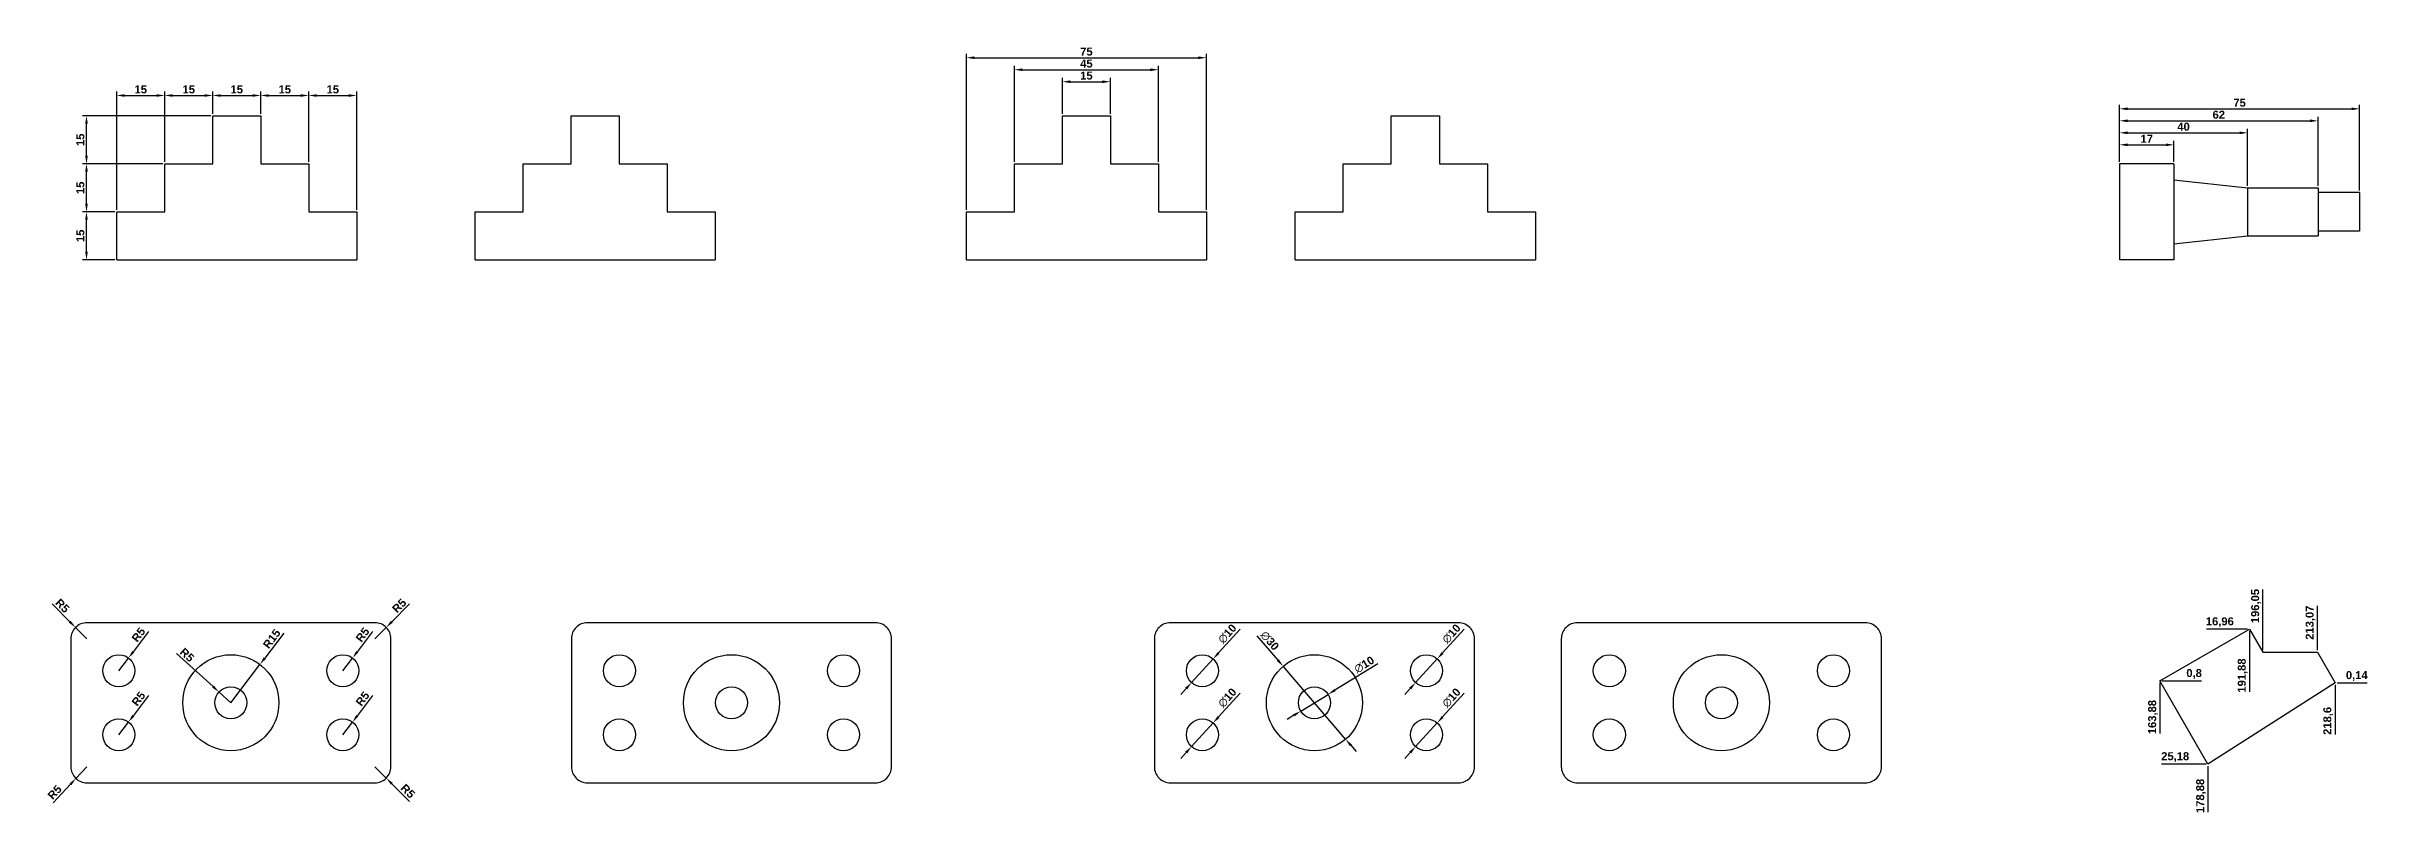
# Model space of a CAD drawing. Header units: millimetres. Extents: x 223 to 1456, y 782 to 1022.
# Drawn here: x 223 to 948, y 782 to 1022 of the extents above; entities that cross this region are included whole.
import ezdxf

# ---------------------------------------------------------------- set-up
doc = ezdxf.new("R2010")
doc.units = ezdxf.units.MM
doc.header["$LTSCALE"] = 0.3
doc.header["$PDMODE"] = 34
doc.layers.add('Cotas', color=255, linetype='Continuous')
doc.layers.add('Peça', color=7, linetype='Continuous', lineweight=30)
doc.styles.get("Standard").update_dxf_attribs({"font": ''})
doc.styles.get('Standard').set_extended_font_data('Arial', bold=True)
doc.dimstyles.new('Cotas', dxfattribs={"dimtxt": 2.5, "dimasz": 2.5, "dimexe": 1.25, "dimexo": 0.625, "dimtad": 1, "dimtxsty": 'Standard', "dimcen": 2.5, "dimclrt": 7, "dimadec": 0, "dimazin": 0, "dimtfac": 1, "dimtmove": 0, "dimatfit": 3, "dimfxl": 1, "dimarcsym": 0})

# ---------------------------------------------------------------- blocks, each defined once
blk = doc.blocks.new('*D1')
at = {"layer": 'Cotas', "color": 0, "lineweight": -2, "transparency": 16777216}
for p, q in [((244.59, 970.5), (244.59, 1007.47)), ((247.09, 1006.22), (257.09, 1006.22)), ((259.59, 985.5), (259.59, 1007.47))]:
    blk.add_line(p, q, dxfattribs=at)
at = {"layer": 'Cotas', "color": 0, "transparency": 16777216}
for points in [[(247.09, 1006.63), (247.09, 1005.8), (244.59, 1006.22)], [(257.09, 1006.63), (257.09, 1005.8), (259.59, 1006.22)]]:
    blk.add_solid(points, dxfattribs=at)
at = {"layer": 'Defpoints', "color": 0, "transparency": 16777216}
for p in [(259.59, 1006.22), (259.59, 984.88), (244.59, 969.88)]:
    blk.add_point(p, dxfattribs=at)
at = {"layer": 'Cotas', "color": 7, "transparency": 16777216, "insert": (252.09, 1008.12), "char_height": 2.5, "attachment_point": 5}
blk.add_mtext('15', dxfattribs=at)
blk = doc.blocks.new('*D2')
at = {"layer": 'Cotas', "color": 0, "lineweight": -2, "transparency": 16777216}
for p, q in [((259.59, 985.5), (259.59, 1007.47)), ((262.09, 1006.22), (272.09, 1006.22)), ((274.59, 1000.5), (274.59, 1007.47))]:
    blk.add_line(p, q, dxfattribs=at)
at = {"layer": 'Cotas', "color": 0, "transparency": 16777216}
for points in [[(262.09, 1006.63), (262.09, 1005.8), (259.59, 1006.22)], [(272.09, 1006.63), (272.09, 1005.8), (274.59, 1006.22)]]:
    blk.add_solid(points, dxfattribs=at)
at = {"layer": 'Defpoints', "color": 0, "transparency": 16777216}
for p in [(274.59, 1006.22), (274.59, 999.88), (259.59, 984.88)]:
    blk.add_point(p, dxfattribs=at)
at = {"layer": 'Cotas', "color": 7, "transparency": 16777216, "insert": (267.09, 1008.12), "char_height": 2.5, "attachment_point": 5}
blk.add_mtext('15', dxfattribs=at)
blk = doc.blocks.new('*D3')
at = {"layer": 'Cotas', "color": 0, "lineweight": -2, "transparency": 16777216}
for p, q in [((274.59, 1000.5), (274.59, 1007.47)), ((277.09, 1006.22), (287.09, 1006.22)), ((289.59, 1000.5), (289.59, 1007.47))]:
    blk.add_line(p, q, dxfattribs=at)
at = {"layer": 'Cotas', "color": 0, "transparency": 16777216}
for points in [[(277.09, 1006.63), (277.09, 1005.8), (274.59, 1006.22)], [(287.09, 1006.63), (287.09, 1005.8), (289.59, 1006.22)]]:
    blk.add_solid(points, dxfattribs=at)
at = {"layer": 'Defpoints', "color": 0, "transparency": 16777216}
for p in [(289.59, 1006.22), (274.59, 999.88), (289.59, 999.88)]:
    blk.add_point(p, dxfattribs=at)
at = {"layer": 'Cotas', "color": 7, "transparency": 16777216, "insert": (282.09, 1008.12), "char_height": 2.5, "attachment_point": 5}
blk.add_mtext('15', dxfattribs=at)
blk = doc.blocks.new('*D4')
at = {"layer": 'Cotas', "color": 0, "lineweight": -2, "transparency": 16777216}
for p, q in [((289.59, 1000.5), (289.59, 1007.47)), ((292.09, 1006.22), (302.09, 1006.22)), ((304.59, 985.5), (304.59, 1007.47))]:
    blk.add_line(p, q, dxfattribs=at)
at = {"layer": 'Cotas', "color": 0, "transparency": 16777216}
for points in [[(292.09, 1006.63), (292.09, 1005.8), (289.59, 1006.22)], [(302.09, 1006.63), (302.09, 1005.8), (304.59, 1006.22)]]:
    blk.add_solid(points, dxfattribs=at)
at = {"layer": 'Defpoints', "color": 0, "transparency": 16777216}
for p in [(304.59, 1006.22), (289.59, 999.88), (304.59, 984.88)]:
    blk.add_point(p, dxfattribs=at)
at = {"layer": 'Cotas', "color": 7, "transparency": 16777216, "insert": (297.09, 1008.12), "char_height": 2.5, "attachment_point": 5}
blk.add_mtext('15', dxfattribs=at)
blk = doc.blocks.new('*D5')
at = {"layer": 'Cotas', "color": 0, "lineweight": -2, "transparency": 16777216}
for p, q in [((304.59, 985.5), (304.59, 1007.47)), ((307.09, 1006.22), (317.09, 1006.22)), ((319.59, 970.5), (319.59, 1007.47))]:
    blk.add_line(p, q, dxfattribs=at)
at = {"layer": 'Cotas', "color": 0, "transparency": 16777216}
for points in [[(307.09, 1006.63), (307.09, 1005.8), (304.59, 1006.22)], [(317.09, 1006.63), (317.09, 1005.8), (319.59, 1006.22)]]:
    blk.add_solid(points, dxfattribs=at)
at = {"layer": 'Defpoints', "color": 0, "transparency": 16777216}
for p in [(319.59, 1006.22), (304.59, 984.88), (319.59, 969.88)]:
    blk.add_point(p, dxfattribs=at)
at = {"layer": 'Cotas', "color": 7, "transparency": 16777216, "insert": (312.09, 1008.12), "char_height": 2.5, "attachment_point": 5}
blk.add_mtext('15', dxfattribs=at)
blk = doc.blocks.new('*D6')
at = {"layer": 'Cotas', "color": 0, "lineweight": -2, "transparency": 16777216}
for p, q in [((243.97, 969.88), (233.89, 969.88)), ((235.14, 957.38), (235.14, 967.38)), ((243.97, 954.88), (233.89, 954.88))]:
    blk.add_line(p, q, dxfattribs=at)
at = {"layer": 'Cotas', "color": 0, "transparency": 16777216}
for points in [[(234.73, 967.38), (235.56, 967.38), (235.14, 969.88)], [(234.73, 957.38), (235.56, 957.38), (235.14, 954.88)]]:
    blk.add_solid(points, dxfattribs=at)
at = {"layer": 'Defpoints', "color": 0, "transparency": 16777216}
for p in [(235.14, 969.88), (244.59, 969.88), (244.59, 954.88)]:
    blk.add_point(p, dxfattribs=at)
at = {"layer": 'Cotas', "color": 7, "transparency": 16777216, "insert": (233.24, 962.38), "char_height": 2.5, "attachment_point": 5, "rotation": 90}
blk.add_mtext('15', dxfattribs=at)
blk = doc.blocks.new('*D7')
at = {"layer": 'Cotas', "color": 0, "lineweight": -2, "transparency": 16777216}
for p, q in [((258.97, 984.88), (233.89, 984.88)), ((235.14, 972.38), (235.14, 982.38)), ((243.97, 969.88), (233.89, 969.88))]:
    blk.add_line(p, q, dxfattribs=at)
at = {"layer": 'Cotas', "color": 0, "transparency": 16777216}
for points in [[(234.73, 982.38), (235.56, 982.38), (235.14, 984.88)], [(234.73, 972.38), (235.56, 972.38), (235.14, 969.88)]]:
    blk.add_solid(points, dxfattribs=at)
at = {"layer": 'Defpoints', "color": 0, "transparency": 16777216}
for p in [(235.14, 984.88), (259.59, 984.88), (244.59, 969.88)]:
    blk.add_point(p, dxfattribs=at)
at = {"layer": 'Cotas', "color": 7, "transparency": 16777216, "insert": (233.24, 977.38), "char_height": 2.5, "attachment_point": 5, "rotation": 90}
blk.add_mtext('15', dxfattribs=at)
blk = doc.blocks.new('*D8')
at = {"layer": 'Cotas', "color": 0, "lineweight": -2, "transparency": 16777216}
for p, q in [((273.97, 999.88), (233.89, 999.88)), ((235.14, 987.38), (235.14, 997.38)), ((258.97, 984.88), (233.89, 984.88))]:
    blk.add_line(p, q, dxfattribs=at)
at = {"layer": 'Cotas', "color": 0, "transparency": 16777216}
for points in [[(234.73, 997.38), (235.56, 997.38), (235.14, 999.88)], [(234.73, 987.38), (235.56, 987.38), (235.14, 984.88)]]:
    blk.add_solid(points, dxfattribs=at)
at = {"layer": 'Defpoints', "color": 0, "transparency": 16777216}
for p in [(235.14, 999.88), (274.59, 999.88), (259.59, 984.88)]:
    blk.add_point(p, dxfattribs=at)
at = {"layer": 'Cotas', "color": 7, "transparency": 16777216, "insert": (233.24, 992.38), "char_height": 2.5, "attachment_point": 5, "rotation": 90}
blk.add_mtext('15', dxfattribs=at)
blk = doc.blocks.new('*D9')
at = {"layer": 'Cotas', "color": 0, "lineweight": -2, "transparency": 16777216}
for p, q in [((540.02, 1000.5), (540.02, 1011.77)), ((542.52, 1010.52), (552.52, 1010.52)), ((555.02, 1000.5), (555.02, 1011.77))]:
    blk.add_line(p, q, dxfattribs=at)
at = {"layer": 'Cotas', "color": 0, "transparency": 16777216}
for points in [[(542.52, 1010.94), (542.52, 1010.1), (540.02, 1010.52)], [(552.52, 1010.94), (552.52, 1010.1), (555.02, 1010.52)]]:
    blk.add_solid(points, dxfattribs=at)
at = {"layer": 'Defpoints', "color": 0, "transparency": 16777216}
for p in [(555.02, 1010.52), (540.02, 999.88), (555.02, 999.88)]:
    blk.add_point(p, dxfattribs=at)
at = {"layer": 'Cotas', "color": 7, "transparency": 16777216, "insert": (547.52, 1012.42), "char_height": 2.5, "attachment_point": 5}
blk.add_mtext('15', dxfattribs=at)
blk = doc.blocks.new('*D10')
at = {"layer": 'Cotas', "color": 0, "lineweight": -2, "transparency": 16777216}
for p, q in [((525.02, 985.5), (525.02, 1015.52)), ((570.02, 985.5), (570.02, 1015.52)), ((527.52, 1014.27), (567.52, 1014.27))]:
    blk.add_line(p, q, dxfattribs=at)
at = {"layer": 'Cotas', "color": 0, "transparency": 16777216}
for points in [[(527.52, 1014.69), (527.52, 1013.85), (525.02, 1014.27)], [(567.52, 1014.69), (567.52, 1013.85), (570.02, 1014.27)]]:
    blk.add_solid(points, dxfattribs=at)
at = {"layer": 'Defpoints', "color": 0, "transparency": 16777216}
for p in [(570.02, 1014.27), (525.02, 984.88), (570.02, 984.88)]:
    blk.add_point(p, dxfattribs=at)
at = {"layer": 'Cotas', "color": 7, "transparency": 16777216, "insert": (547.52, 1016.17), "char_height": 2.5, "attachment_point": 5}
blk.add_mtext('45', dxfattribs=at)
blk = doc.blocks.new('*D11')
at = {"layer": 'Cotas', "color": 0, "lineweight": -2, "transparency": 16777216}
for p, q in [((510.02, 970.5), (510.02, 1019.27)), ((512.52, 1018.02), (582.52, 1018.02)), ((585.02, 970.5), (585.02, 1019.27))]:
    blk.add_line(p, q, dxfattribs=at)
at = {"layer": 'Cotas', "color": 0, "transparency": 16777216}
for points in [[(512.52, 1018.44), (512.52, 1017.6), (510.02, 1018.02)], [(582.52, 1018.44), (582.52, 1017.6), (585.02, 1018.02)]]:
    blk.add_solid(points, dxfattribs=at)
at = {"layer": 'Defpoints', "color": 0, "transparency": 16777216}
for p in [(585.02, 1018.02), (510.02, 969.88), (585.02, 969.88)]:
    blk.add_point(p, dxfattribs=at)
at = {"layer": 'Cotas', "color": 7, "transparency": 16777216, "insert": (547.52, 1019.91), "char_height": 2.5, "attachment_point": 5}
blk.add_mtext('75', dxfattribs=at)
blk = doc.blocks.new('*D12')
at = {"layer": 'Cotas', "color": 0, "lineweight": -2, "transparency": 16777216}
for p, q in [((870.29, 985.5), (870.29, 992.06)), ((872.79, 990.81), (884.79, 990.81)), ((887.29, 985.5), (887.29, 992.06))]:
    blk.add_line(p, q, dxfattribs=at)
at = {"layer": 'Cotas', "color": 0, "transparency": 16777216}
for points in [[(872.79, 991.23), (872.79, 990.39), (870.29, 990.81)], [(884.79, 991.23), (884.79, 990.39), (887.29, 990.81)]]:
    blk.add_solid(points, dxfattribs=at)
at = {"layer": 'Defpoints', "color": 0, "transparency": 16777216}
for p in [(887.29, 990.81), (870.29, 984.88), (887.29, 984.88)]:
    blk.add_point(p, dxfattribs=at)
at = {"layer": 'Cotas', "color": 7, "transparency": 16777216, "insert": (878.79, 992.69), "char_height": 2.5, "attachment_point": 5}
blk.add_mtext('17', dxfattribs=at)
blk = doc.blocks.new('*D13')
at = {"layer": 'Cotas', "color": 0, "lineweight": -2, "transparency": 16777216}
for p, q in [((870.29, 985.5), (870.29, 995.81)), ((872.79, 994.56), (907.79, 994.56)), ((910.29, 978), (910.29, 995.81))]:
    blk.add_line(p, q, dxfattribs=at)
at = {"layer": 'Cotas', "color": 0, "transparency": 16777216}
for points in [[(872.79, 994.98), (872.79, 994.14), (870.29, 994.56)], [(907.79, 994.98), (907.79, 994.14), (910.29, 994.56)]]:
    blk.add_solid(points, dxfattribs=at)
at = {"layer": 'Defpoints', "color": 0, "transparency": 16777216}
for p in [(910.29, 994.56), (870.29, 984.88), (910.29, 977.38)]:
    blk.add_point(p, dxfattribs=at)
at = {"layer": 'Cotas', "color": 7, "transparency": 16777216, "insert": (890.29, 996.46), "char_height": 2.5, "attachment_point": 5}
blk.add_mtext('40', dxfattribs=at)
blk = doc.blocks.new('*D14')
at = {"layer": 'Cotas', "color": 0, "lineweight": -2, "transparency": 16777216}
for p, q in [((870.29, 985.5), (870.29, 999.56)), ((872.79, 998.31), (929.79, 998.31)), ((932.29, 978), (932.29, 999.56))]:
    blk.add_line(p, q, dxfattribs=at)
at = {"layer": 'Cotas', "color": 0, "transparency": 16777216}
for points in [[(872.79, 998.73), (872.79, 997.89), (870.29, 998.31)], [(929.79, 998.73), (929.79, 997.89), (932.29, 998.31)]]:
    blk.add_solid(points, dxfattribs=at)
at = {"layer": 'Defpoints', "color": 0, "transparency": 16777216}
for p in [(932.29, 998.31), (870.29, 984.88), (932.29, 977.38)]:
    blk.add_point(p, dxfattribs=at)
at = {"layer": 'Cotas', "color": 7, "transparency": 16777216, "insert": (901.29, 1000.21), "char_height": 2.5, "attachment_point": 5}
blk.add_mtext('62', dxfattribs=at)
blk = doc.blocks.new('*D15')
at = {"layer": 'Cotas', "color": 0, "lineweight": -2, "transparency": 16777216}
for p, q in [((870.29, 985.5), (870.29, 1003.31)), ((872.79, 1002.06), (942.79, 1002.06)), ((945.29, 976.5), (945.29, 1003.31))]:
    blk.add_line(p, q, dxfattribs=at)
at = {"layer": 'Cotas', "color": 0, "transparency": 16777216}
for points in [[(872.79, 1002.48), (872.79, 1001.64), (870.29, 1002.06)], [(942.79, 1002.48), (942.79, 1001.64), (945.29, 1002.06)]]:
    blk.add_solid(points, dxfattribs=at)
at = {"layer": 'Defpoints', "color": 0, "transparency": 16777216}
for p in [(945.29, 1002.06), (870.29, 984.88), (945.29, 975.88)]:
    blk.add_point(p, dxfattribs=at)
at = {"layer": 'Cotas', "color": 7, "transparency": 16777216, "insert": (907.79, 1003.96), "char_height": 2.5, "attachment_point": 5}
blk.add_mtext('75', dxfattribs=at)
blk = doc.blocks.new('*D24')
at = {"layer": 'Cotas', "color": 0, "lineweight": -2, "transparency": 16777216}
for p, q in [((263.3, 831.82), (274.68, 821.52)), ((280.24, 816.48), (276.54, 819.84))]:
    blk.add_line(p, q, dxfattribs=at)
at = {"layer": 'Cotas', "color": 0, "transparency": 16777216}
blk.add_solid([(274.96, 821.82), (274.4, 821.21), (276.54, 819.84)], dxfattribs=at)
at = {"layer": 'Defpoints', "color": 0, "transparency": 16777216}
for p in [(276.54, 819.84), (280.24, 816.48)]:
    blk.add_point(p, dxfattribs=at)
at = {"layer": 'Cotas', "color": 7, "transparency": 16777216, "insert": (266.55, 831.43), "char_height": 2.5, "attachment_point": 5, "rotation": 317.85108}
blk.add_mtext('R5', dxfattribs=at)
blk = doc.blocks.new('*D25')
at = {"layer": 'Cotas', "color": 0, "lineweight": -2, "transparency": 16777216}
for p, q in [((296.75, 838.22), (290.83, 830.42)), ((280.24, 816.48), (289.32, 828.43))]:
    blk.add_line(p, q, dxfattribs=at)
at = {"layer": 'Cotas', "color": 0, "transparency": 16777216}
blk.add_solid([(290.5, 830.67), (291.16, 830.16), (289.32, 828.43)], dxfattribs=at)
at = {"layer": 'Defpoints', "color": 0, "transparency": 16777216}
for p in [(289.32, 828.43), (280.24, 816.48)]:
    blk.add_point(p, dxfattribs=at)
at = {"layer": 'Cotas', "color": 7, "transparency": 16777216, "insert": (293.03, 836.46), "char_height": 2.5, "attachment_point": 5, "rotation": 52.77499}
blk.add_mtext('R15', dxfattribs=at)
blk = doc.blocks.new('*D26')
at = {"layer": 'Cotas', "color": 0, "lineweight": -2, "transparency": 16777216}
for p, q in [((324.53, 838.71), (319.78, 832.45)), ((315.24, 826.48), (318.27, 830.46))]:
    blk.add_line(p, q, dxfattribs=at)
at = {"layer": 'Cotas', "color": 0, "transparency": 16777216}
blk.add_solid([(319.45, 832.71), (320.11, 832.2), (318.27, 830.46)], dxfattribs=at)
at = {"layer": 'Defpoints', "color": 0, "transparency": 16777216}
for p in [(318.27, 830.46), (315.24, 826.48)]:
    blk.add_point(p, dxfattribs=at)
at = {"layer": 'Cotas', "color": 7, "transparency": 16777216, "insert": (321.4, 837.72), "char_height": 2.5, "attachment_point": 5, "rotation": 52.77499}
blk.add_mtext('R5', dxfattribs=at)
blk = doc.blocks.new('*D27')
at = {"layer": 'Cotas', "color": 0, "lineweight": -2, "transparency": 16777216}
for p, q in [((324.53, 818.71), (319.78, 812.45)), ((315.24, 806.48), (318.27, 810.46))]:
    blk.add_line(p, q, dxfattribs=at)
at = {"layer": 'Cotas', "color": 0, "transparency": 16777216}
blk.add_solid([(319.45, 812.71), (320.11, 812.2), (318.27, 810.46)], dxfattribs=at)
at = {"layer": 'Defpoints', "color": 0, "transparency": 16777216}
for p in [(315.24, 806.48), (318.27, 810.46)]:
    blk.add_point(p, dxfattribs=at)
at = {"layer": 'Cotas', "color": 7, "transparency": 16777216, "insert": (321.4, 817.72), "char_height": 2.5, "attachment_point": 5, "rotation": 52.77499}
blk.add_mtext('R5', dxfattribs=at)
blk = doc.blocks.new('*D28')
at = {"layer": 'Cotas', "color": 0, "lineweight": -2, "transparency": 16777216}
for p, q in [((254.53, 838.71), (249.78, 832.45)), ((245.24, 826.48), (248.27, 830.46))]:
    blk.add_line(p, q, dxfattribs=at)
at = {"layer": 'Cotas', "color": 0, "transparency": 16777216}
blk.add_solid([(249.45, 832.71), (250.11, 832.2), (248.27, 830.46)], dxfattribs=at)
at = {"layer": 'Defpoints', "color": 0, "transparency": 16777216}
for p in [(248.27, 830.46), (245.24, 826.48)]:
    blk.add_point(p, dxfattribs=at)
at = {"layer": 'Cotas', "color": 7, "transparency": 16777216, "insert": (251.4, 837.72), "char_height": 2.5, "attachment_point": 5, "rotation": 52.77499}
blk.add_mtext('R5', dxfattribs=at)
blk = doc.blocks.new('*D29')
at = {"layer": 'Cotas', "color": 0, "lineweight": -2, "transparency": 16777216}
for p, q in [((254.53, 818.71), (249.78, 812.45)), ((245.24, 806.48), (248.27, 810.46))]:
    blk.add_line(p, q, dxfattribs=at)
at = {"layer": 'Cotas', "color": 0, "transparency": 16777216}
blk.add_solid([(249.45, 812.71), (250.11, 812.2), (248.27, 810.46)], dxfattribs=at)
at = {"layer": 'Defpoints', "color": 0, "transparency": 16777216}
for p in [(245.24, 806.48), (248.27, 810.46)]:
    blk.add_point(p, dxfattribs=at)
at = {"layer": 'Cotas', "color": 7, "transparency": 16777216, "insert": (251.4, 817.72), "char_height": 2.5, "attachment_point": 5, "rotation": 52.77499}
blk.add_mtext('R5', dxfattribs=at)
blk = doc.blocks.new('*D30')
at = {"layer": 'Cotas', "color": 0, "lineweight": -2, "transparency": 16777216}
for p, q in [((325.24, 796.48), (328.78, 792.95)), ((336.1, 785.63), (330.55, 791.18))]:
    blk.add_line(p, q, dxfattribs=at)
at = {"layer": 'Cotas', "color": 0, "transparency": 16777216}
blk.add_solid([(330.84, 791.47), (330.25, 790.88), (328.78, 792.95)], dxfattribs=at)
at = {"layer": 'Defpoints', "color": 0, "transparency": 16777216}
for p in [(325.24, 796.48), (328.78, 792.95)]:
    blk.add_point(p, dxfattribs=at)
at = {"layer": 'Cotas', "color": 7, "transparency": 16777216, "insert": (335.55, 788.86), "char_height": 2.5, "attachment_point": 5, "rotation": 315}
blk.add_mtext('R5', dxfattribs=at)
blk = doc.blocks.new('*D31')
at = {"layer": 'Cotas', "color": 0, "lineweight": -2, "transparency": 16777216}
for p, q in [((336.1, 847.34), (330.55, 841.79)), ((325.24, 836.48), (328.78, 840.02))]:
    blk.add_line(p, q, dxfattribs=at)
at = {"layer": 'Cotas', "color": 0, "transparency": 16777216}
blk.add_solid([(330.25, 842.08), (330.84, 841.49), (328.78, 840.02)], dxfattribs=at)
at = {"layer": 'Defpoints', "color": 0, "transparency": 16777216}
for p in [(325.24, 836.48), (328.78, 840.02)]:
    blk.add_point(p, dxfattribs=at)
at = {"layer": 'Cotas', "color": 7, "transparency": 16777216, "insert": (332.86, 846.79), "char_height": 2.5, "attachment_point": 5, "rotation": 45}
blk.add_mtext('R5', dxfattribs=at)
blk = doc.blocks.new('*D32')
at = {"layer": 'Cotas', "color": 0, "lineweight": -2, "transparency": 16777216}
for p, q in [((224.39, 847.34), (229.94, 841.79)), ((235.24, 836.48), (231.71, 840.02))]:
    blk.add_line(p, q, dxfattribs=at)
at = {"layer": 'Cotas', "color": 0, "transparency": 16777216}
blk.add_solid([(230.23, 842.08), (229.64, 841.49), (231.71, 840.02)], dxfattribs=at)
at = {"layer": 'Defpoints', "color": 0, "transparency": 16777216}
for p in [(231.71, 840.02), (235.24, 836.48)]:
    blk.add_point(p, dxfattribs=at)
at = {"layer": 'Cotas', "color": 7, "transparency": 16777216, "insert": (227.62, 846.79), "char_height": 2.5, "attachment_point": 5, "rotation": 315}
blk.add_mtext('R5', dxfattribs=at)
blk = doc.blocks.new('*D33')
at = {"layer": 'Cotas', "color": 0, "lineweight": -2, "transparency": 16777216}
for p, q in [((224.77, 785.26), (230.13, 791)), ((235.24, 796.48), (231.83, 792.83))]:
    blk.add_line(p, q, dxfattribs=at)
at = {"layer": 'Cotas', "color": 0, "transparency": 16777216}
blk.add_solid([(229.82, 791.28), (230.43, 790.71), (231.83, 792.83)], dxfattribs=at)
at = {"layer": 'Defpoints', "color": 0, "transparency": 16777216}
for p in [(231.83, 792.83), (235.24, 796.48)]:
    blk.add_point(p, dxfattribs=at)
at = {"layer": 'Cotas', "color": 7, "transparency": 16777216, "insert": (225.21, 788.51), "char_height": 2.5, "attachment_point": 5, "rotation": 46.98403}
blk.add_mtext('R5', dxfattribs=at)
blk = doc.blocks.new('*D34')
at = {"layer": 'Cotas', "color": 0, "lineweight": -2, "transparency": 16777216}
for p, q in [((638.6, 828.65), (625.15, 820.4)), ((612.36, 812.56), (610.23, 811.26)), ((614.49, 813.87), (623.01, 819.1))]:
    blk.add_line(p, q, dxfattribs=at)
at = {"layer": 'Cotas', "color": 0, "transparency": 16777216}
for points in [[(624.93, 820.76), (625.36, 820.05), (623.01, 819.1)], [(612.14, 812.92), (612.58, 812.21), (614.49, 813.87)]]:
    blk.add_solid(points, dxfattribs=at)
at = {"layer": 'Defpoints', "color": 0, "transparency": 16777216}
for p in [(614.49, 813.87), (623.01, 819.1)]:
    blk.add_point(p, dxfattribs=at)
at = {"layer": 'Cotas', "color": 7, "transparency": 16777216, "insert": (634.33, 828.38), "char_height": 2.5, "attachment_point": 5, "rotation": 31.50602}
blk.add_mtext('∅10', dxfattribs=at)
blk = doc.blocks.new('*D35')
at = {"layer": 'Cotas', "color": 0, "lineweight": -2, "transparency": 16777216}
for p, q in [((600.81, 837.42), (607.37, 829.77)), ((628.51, 805.09), (608.99, 827.87)), ((630.14, 803.19), (631.77, 801.29))]:
    blk.add_line(p, q, dxfattribs=at)
at = {"layer": 'Cotas', "color": 0, "transparency": 16777216}
for points in [[(607.68, 830.04), (607.05, 829.5), (608.99, 827.87)], [(630.45, 803.46), (629.82, 802.92), (628.51, 805.09)]]:
    blk.add_solid(points, dxfattribs=at)
at = {"layer": 'Defpoints', "color": 0, "transparency": 16777216}
for p in [(608.99, 827.87), (628.51, 805.09)]:
    blk.add_point(p, dxfattribs=at)
at = {"layer": 'Cotas', "color": 7, "transparency": 16777216, "insert": (604.8, 835.85), "char_height": 2.5, "attachment_point": 5, "rotation": 310.59098}
blk.add_mtext('∅30', dxfattribs=at)
blk = doc.blocks.new('*D36')
at = {"layer": 'Cotas', "color": 0, "lineweight": -2, "transparency": 16777216}
for p, q in [((665.59, 839.47), (658.8, 832.03)), ((650.38, 822.79), (657.12, 830.18)), ((648.7, 820.94), (647.02, 819.09))]:
    blk.add_line(p, q, dxfattribs=at)
at = {"layer": 'Cotas', "color": 0, "transparency": 16777216}
for points in [[(658.5, 832.31), (659.11, 831.74), (657.12, 830.18)], [(648.39, 821.22), (649.01, 820.66), (650.38, 822.79)]]:
    blk.add_solid(points, dxfattribs=at)
at = {"layer": 'Defpoints', "color": 0, "transparency": 16777216}
for p in [(657.12, 830.18), (650.38, 822.79)]:
    blk.add_point(p, dxfattribs=at)
at = {"layer": 'Cotas', "color": 7, "transparency": 16777216, "insert": (661.56, 838.02), "char_height": 2.5, "attachment_point": 5, "rotation": 47.65204}
blk.add_mtext('∅10', dxfattribs=at)
blk = doc.blocks.new('*D37')
at = {"layer": 'Cotas', "color": 0, "lineweight": -2, "transparency": 16777216}
for p, q in [((665.59, 819.47), (658.8, 812.03)), ((650.38, 802.79), (657.12, 810.18)), ((648.7, 800.94), (647.02, 799.09))]:
    blk.add_line(p, q, dxfattribs=at)
at = {"layer": 'Cotas', "color": 0, "transparency": 16777216}
for points in [[(658.5, 812.31), (659.11, 811.74), (657.12, 810.18)], [(648.39, 801.22), (649.01, 800.66), (650.38, 802.79)]]:
    blk.add_solid(points, dxfattribs=at)
at = {"layer": 'Defpoints', "color": 0, "transparency": 16777216}
for p in [(657.12, 810.18), (650.38, 802.79)]:
    blk.add_point(p, dxfattribs=at)
at = {"layer": 'Cotas', "color": 7, "transparency": 16777216, "insert": (661.56, 818.02), "char_height": 2.5, "attachment_point": 5, "rotation": 47.65204}
blk.add_mtext('∅10', dxfattribs=at)
blk = doc.blocks.new('*D38')
at = {"layer": 'Cotas', "color": 0, "lineweight": -2, "transparency": 16777216}
for p, q in [((595.59, 839.47), (588.8, 832.03)), ((580.38, 822.79), (587.12, 830.18)), ((578.7, 820.94), (577.02, 819.09))]:
    blk.add_line(p, q, dxfattribs=at)
at = {"layer": 'Cotas', "color": 0, "transparency": 16777216}
for points in [[(588.5, 832.31), (589.11, 831.74), (587.12, 830.18)], [(578.39, 821.22), (579.01, 820.66), (580.38, 822.79)]]:
    blk.add_solid(points, dxfattribs=at)
at = {"layer": 'Defpoints', "color": 0, "transparency": 16777216}
for p in [(587.12, 830.18), (580.38, 822.79)]:
    blk.add_point(p, dxfattribs=at)
at = {"layer": 'Cotas', "color": 7, "transparency": 16777216, "insert": (591.56, 838.02), "char_height": 2.5, "attachment_point": 5, "rotation": 47.65204}
blk.add_mtext('∅10', dxfattribs=at)
blk = doc.blocks.new('*D39')
at = {"layer": 'Cotas', "color": 0, "lineweight": -2, "transparency": 16777216}
for p, q in [((595.59, 819.47), (588.8, 812.03)), ((580.38, 802.79), (587.12, 810.18)), ((578.7, 800.94), (577.02, 799.09))]:
    blk.add_line(p, q, dxfattribs=at)
at = {"layer": 'Cotas', "color": 0, "transparency": 16777216}
for points in [[(588.5, 812.31), (589.11, 811.74), (587.12, 810.18)], [(578.39, 801.22), (579.01, 800.66), (580.38, 802.79)]]:
    blk.add_solid(points, dxfattribs=at)
at = {"layer": 'Defpoints', "color": 0, "transparency": 16777216}
for p in [(587.12, 810.18), (580.38, 802.79)]:
    blk.add_point(p, dxfattribs=at)
at = {"layer": 'Cotas', "color": 7, "transparency": 16777216, "insert": (591.56, 818.02), "char_height": 2.5, "attachment_point": 5, "rotation": 47.65204}
blk.add_mtext('∅10', dxfattribs=at)
blk = doc.blocks.new('*D41')
at = {"layer": 'Cotas', "color": 0, "lineweight": -2, "transparency": 16777216}
blk.add_line((882.92, 822.7), (882.92, 806.87), dxfattribs=at)
at = {"layer": 'Defpoints', "color": 0, "transparency": 16777216}
for p in [(719.04, 822.52), (882.92, 823.32), (882.92, 817.75)]:
    blk.add_point(p, dxfattribs=at)
at = {"layer": 'Cotas', "color": 7, "transparency": 16777216, "insert": (880.76, 812), "char_height": 2.5, "attachment_point": 5, "rotation": 90}
blk.add_mtext('163,88', dxfattribs=at)
blk = doc.blocks.new('*D42')
at = {"layer": 'Cotas', "color": 0, "lineweight": -2, "transparency": 16777216}
blk.add_line((897.92, 796.71), (897.92, 782.25), dxfattribs=at)
at = {"layer": 'Defpoints', "color": 0, "transparency": 16777216}
for p in [(719.04, 822.52), (897.92, 797.34), (897.92, 793.12)]:
    blk.add_point(p, dxfattribs=at)
at = {"layer": 'Cotas', "color": 7, "transparency": 16777216, "insert": (895.76, 787.37), "char_height": 2.5, "attachment_point": 5, "rotation": 90}
blk.add_mtext('178,88', dxfattribs=at)
blk = doc.blocks.new('*D43')
at = {"layer": 'Cotas', "color": 0, "lineweight": -2, "transparency": 16777216}
blk.add_line((910.91, 838.86), (910.91, 819.85), dxfattribs=at)
at = {"layer": 'Defpoints', "color": 0, "transparency": 16777216}
for p in [(910.91, 839.48), (910.91, 830.73), (719.04, 822.52)]:
    blk.add_point(p, dxfattribs=at)
at = {"layer": 'Cotas', "color": 7, "transparency": 16777216, "insert": (908.75, 824.98), "char_height": 2.5, "attachment_point": 5, "rotation": 90}
blk.add_mtext('191,88', dxfattribs=at)
blk = doc.blocks.new('*D44')
at = {"layer": 'Cotas', "color": 0, "lineweight": -2, "transparency": 16777216}
blk.add_line((915.09, 832.88), (915.09, 851.84), dxfattribs=at)
at = {"layer": 'Defpoints', "color": 0, "transparency": 16777216}
for p in [(915.09, 840.91), (915.09, 832.25), (719.04, 822.52)]:
    blk.add_point(p, dxfattribs=at)
at = {"layer": 'Cotas', "color": 7, "transparency": 16777216, "insert": (912.93, 846.69), "char_height": 2.5, "attachment_point": 5, "rotation": 90}
blk.add_mtext('196,05', dxfattribs=at)
blk = doc.blocks.new('*D45')
at = {"layer": 'Cotas', "color": 0, "lineweight": -2, "transparency": 16777216}
blk.add_line((932.11, 832.88), (932.11, 846.72), dxfattribs=at)
at = {"layer": 'Defpoints', "color": 0, "transparency": 16777216}
for p in [(932.11, 835.65), (932.11, 832.25), (719.04, 822.52)]:
    blk.add_point(p, dxfattribs=at)
at = {"layer": 'Cotas', "color": 7, "transparency": 16777216, "insert": (929.95, 841.5), "char_height": 2.5, "attachment_point": 5, "rotation": 90}
blk.add_mtext('213,07', dxfattribs=at)
blk = doc.blocks.new('*D46')
at = {"layer": 'Cotas', "color": 0, "lineweight": -2, "transparency": 16777216}
blk.add_line((937.64, 822.04), (937.64, 806.55), dxfattribs=at)
at = {"layer": 'Defpoints', "color": 0, "transparency": 16777216}
for p in [(719.04, 822.52), (937.64, 822.67), (937.64, 815.71)]:
    blk.add_point(p, dxfattribs=at)
at = {"layer": 'Cotas', "color": 7, "transparency": 16777216, "insert": (935.48, 810.82), "char_height": 2.5, "attachment_point": 5, "rotation": 90}
blk.add_mtext('218,6', dxfattribs=at)
blk = doc.blocks.new('*D47')
at = {"layer": 'Cotas', "color": 0, "lineweight": -2, "transparency": 16777216}
blk.add_line((897.3, 797.34), (883.43, 797.34), dxfattribs=at)
at = {"layer": 'Defpoints', "color": 0, "transparency": 16777216}
for p in [(719.04, 822.52), (892.55, 797.34), (897.92, 797.34)]:
    blk.add_point(p, dxfattribs=at)
at = {"layer": 'Cotas', "color": 7, "transparency": 16777216, "insert": (887.68, 799.5), "char_height": 2.5, "attachment_point": 5}
blk.add_mtext('25,18', dxfattribs=at)
blk = doc.blocks.new('*D48')
at = {"layer": 'Cotas', "color": 0, "lineweight": -2, "transparency": 16777216}
blk.add_line((938.27, 822.67), (947.68, 822.67), dxfattribs=at)
at = {"layer": 'Defpoints', "color": 0, "transparency": 16777216}
for p in [(719.04, 822.52), (937.64, 822.67), (940.49, 822.67)]:
    blk.add_point(p, dxfattribs=at)
at = {"layer": 'Cotas', "color": 7, "transparency": 16777216, "insert": (944.4, 824.83), "char_height": 2.5, "attachment_point": 5}
blk.add_mtext('0,14', dxfattribs=at)
blk = doc.blocks.new('*D49')
at = {"layer": 'Cotas', "color": 0, "lineweight": -2, "transparency": 16777216}
blk.add_line((883.55, 823.32), (895.86, 823.32), dxfattribs=at)
at = {"layer": 'Defpoints', "color": 0, "transparency": 16777216}
for p in [(719.04, 822.52), (882.92, 823.32), (890.68, 823.32)]:
    blk.add_point(p, dxfattribs=at)
at = {"layer": 'Cotas', "color": 7, "transparency": 16777216, "insert": (893.58, 825.48), "char_height": 2.5, "attachment_point": 5}
blk.add_mtext('0,8', dxfattribs=at)
blk = doc.blocks.new('*D40')
at = {"layer": 'Cotas', "color": 0, "lineweight": -2, "transparency": 16777216}
blk.add_line((910.29, 839.48), (897.45, 839.48), dxfattribs=at)
at = {"layer": 'Defpoints', "color": 0, "transparency": 16777216}
for p in [(906.41, 839.48), (910.91, 839.48), (719.04, 822.52)]:
    blk.add_point(p, dxfattribs=at)
at = {"layer": 'Cotas', "color": 7, "transparency": 16777216, "insert": (901.62, 841.64), "char_height": 2.5, "attachment_point": 5}
blk.add_mtext('16,96', dxfattribs=at)

msp = doc.modelspace()

# ---------------------------------------------------------------- linework, layer by layer
at = {"layer": 'Peça'}
for p, q in [((274.591, 984.876), (274.591, 999.876)), ((274.591, 999.876), (289.591, 999.876)), ((289.591, 999.876), (289.591, 984.876)), ((386.53, 984.876), (386.53, 999.876)), ((386.53, 999.876), (401.53, 999.876)), ((401.53, 999.876), (401.53, 984.876)), ((540.021, 984.876), (540.021, 999.876)), ((540.021, 999.876), (555.021, 999.876)), ((555.021, 999.876), (555.021, 984.876)), ((642.788, 984.876), (642.788, 999.876)), ((642.788, 999.876), (657.788, 999.876)), ((657.788, 999.876), (657.788, 984.876)), ((259.591, 969.876), (259.591, 984.876)), ((259.591, 984.876), (274.591, 984.876)), ((289.591, 984.876), (304.591, 984.876)), ((304.591, 984.876), (304.591, 969.876)), ((371.53, 969.876), (371.53, 984.876)), ((371.53, 984.876), (386.53, 984.876)), ((401.53, 984.876), (416.53, 984.876)), ((416.53, 984.876), (416.53, 969.876)), ((525.021, 969.876), (525.021, 984.876)), ((525.021, 984.876), (540.021, 984.876)), ((555.021, 984.876), (570.021, 984.876)), ((570.021, 984.876), (570.021, 969.876)), ((627.788, 969.876), (627.788, 984.876)), ((627.788, 984.876), (642.788, 984.876)), ((657.788, 984.876), (672.788, 984.876)), ((672.788, 984.876), (672.788, 969.876)), ((887.289, 984.876), (870.289, 984.876)), ((887.289, 979.876), (910.289, 977.376)), ((910.289, 977.376), (932.289, 977.376)), ((945.289, 975.876), (932.289, 975.876)), ((244.591, 954.876), (244.591, 969.876)), ((244.591, 969.876), (259.591, 969.876)), ((304.591, 969.876), (319.591, 969.876)), ((319.591, 969.876), (319.591, 954.876)), ((356.53, 954.876), (356.53, 969.876)), ((356.53, 969.876), (371.53, 969.876)), ((416.53, 969.876), (431.53, 969.876)), ((431.53, 969.876), (431.53, 954.876)), ((510.021, 954.876), (510.021, 969.876)), ((510.021, 969.876), (525.021, 969.876)), ((570.021, 969.876), (585.021, 969.876)), ((585.021, 969.876), (585.021, 954.876)), ((612.788, 954.876), (612.788, 969.876)), ((612.788, 969.876), (627.788, 969.876)), ((672.788, 969.876), (687.788, 969.876)), ((687.788, 969.876), (687.788, 954.876)), ((887.289, 959.876), (910.289, 962.376)), ((910.289, 962.376), (932.289, 962.376)), ((945.289, 963.876), (932.289, 963.876)), ((244.591, 954.876), (319.591, 954.876)), ((356.53, 954.876), (431.53, 954.876)), ((510.021, 954.876), (585.021, 954.876)), ((612.788, 954.876), (687.788, 954.876)), ((887.289, 954.876), (870.289, 954.876)), ((882.921, 823.32), (910.913, 839.481)), ((910.913, 839.481), (915.087, 832.253)), ((915.087, 832.253), (932.106, 832.253)), ((932.106, 832.253), (937.641, 822.666)), ((897.921, 797.34), (882.921, 823.32)), ((937.641, 822.666), (897.921, 797.34))]:
    msp.add_line(p, q, dxfattribs=at)
for points in [[(870.289, 984.876), (870.289, 969.876), (870.289, 954.876)], [(887.289, 984.876), (887.289, 969.876), (887.289, 954.876)], [(910.289, 977.376), (910.289, 969.876), (910.289, 962.376)], [(932.289, 977.376), (932.289, 969.876), (932.289, 962.376)], [(945.289, 975.876), (945.289, 969.876), (945.289, 963.876)]]:
    msp.add_lwpolyline(points, dxfattribs=at)
for points in [[(235.242, 791.482), (325.242, 791.482, 0.4142136), (330.242, 796.482), (330.242, 836.482, 0.4142136), (325.242, 841.482), (235.242, 841.482, 0.4142136), (230.242, 836.482), (230.242, 796.482, 0.4142136)], [(391.632, 791.482), (481.632, 791.482, 0.4142136), (486.632, 796.482), (486.632, 836.482, 0.4142136), (481.632, 841.482), (391.632, 841.482, 0.4142136), (386.632, 836.482), (386.632, 796.482, 0.4142136)], [(573.752, 791.482), (663.752, 791.482, 0.4142136), (668.752, 796.482), (668.752, 836.482, 0.4142136), (663.752, 841.482), (573.752, 841.482, 0.4142136), (568.752, 836.482), (568.752, 796.482, 0.4142136)], [(700.894, 791.482), (790.894, 791.482, 0.4142136), (795.894, 796.482), (795.894, 836.482, 0.4142136), (790.894, 841.482), (700.894, 841.482, 0.4142136), (695.894, 836.482), (695.894, 796.482, 0.4142136)]]:
    msp.add_lwpolyline(points, format="xyb", close=True, dxfattribs=at)
for centre, radius in [((245.242, 826.482), 5), ((280.242, 816.482), 15), ((315.242, 826.482), 5), ((401.632, 826.482), 5), ((436.632, 816.482), 15), ((471.632, 826.482), 5), ((583.752, 826.482), 5), ((618.752, 816.482), 15), ((653.752, 826.482), 5), ((710.894, 826.482), 5), ((745.894, 816.482), 15), ((780.894, 826.482), 5), ((280.242, 816.482), 5), ((436.632, 816.482), 5), ((618.752, 816.482), 5), ((745.894, 816.482), 5), ((245.242, 806.482), 5), ((315.242, 806.482), 5), ((401.632, 806.482), 5), ((471.632, 806.482), 5), ((583.752, 806.482), 5), ((653.752, 806.482), 5), ((710.894, 806.482), 5), ((780.894, 806.482), 5)]:
    msp.add_circle(centre, radius, dxfattribs=at)

# ---------------------------------------------------------------- dimensions: what is measured, and where the dimension line sits
at = {"layer": 'Cotas'}
for base, p1, p2, picture, middle in [((585.021, 1018.019), (510.021, 969.876), (585.021, 969.876), '*D11', (547.521, 1019.915)), ((570.021, 1014.269), (525.021, 984.876), (570.021, 984.876), '*D10', (547.521, 1016.17)), ((259.591, 1006.216), (244.591, 969.876), (259.591, 984.876), '*D1', (252.091, 1008.117)), ((274.591, 1006.216), (259.591, 984.876), (274.591, 999.876), '*D2', (267.091, 1008.117)), ((289.591, 1006.216), (274.591, 999.876), (289.591, 999.876), '*D3', (282.091, 1008.117)), ((304.591, 1006.216), (289.591, 999.876), (304.591, 984.876), '*D4', (297.091, 1008.117)), ((319.591, 1006.216), (304.591, 984.876), (319.591, 969.876), '*D5', (312.091, 1008.117)), ((555.021, 1010.519), (540.021, 999.876), (555.021, 999.876), '*D9', (547.521, 1012.42)), ((945.289, 1002.059), (870.289, 984.876), (945.289, 975.876), '*D15', (907.789, 1003.955)), ((932.289, 998.309), (870.289, 984.876), (932.289, 977.376), '*D14', (901.289, 1000.21)), ((910.289, 994.559), (870.289, 984.876), (910.289, 977.376), '*D13', (890.289, 996.46)), ((887.289, 990.809), (870.289, 984.876), (887.289, 984.876), '*D12', (878.789, 992.689))]:
    dim = msp.add_linear_dim(base=base, p1=p1, p2=p2, dimstyle='Cotas', dxfattribs=at)
    dim.commit()
    dim.dimension.update_dxf_attribs({"geometry": picture, "text_midpoint": middle})
for base, p1, p2, picture, middle in [((235.144, 999.876), (259.591, 984.876), (274.591, 999.876), '*D8', (233.243, 992.376)), ((235.144, 984.876), (244.591, 969.876), (259.591, 984.876), '*D7', (233.243, 977.376)), ((235.144, 969.876), (244.591, 954.876), (244.591, 969.876), '*D6', (233.243, 962.376))]:
    dim = msp.add_linear_dim(base=base, p1=p1, p2=p2, angle=270, dimstyle='Cotas', dxfattribs=at)
    dim.commit()
    dim.dimension.update_dxf_attribs({"geometry": picture, "text_midpoint": middle})
for center, mpoint, picture, middle in [((235.242, 836.482), (231.707, 840.018), '*D32', (227.619, 846.787)), ((325.242, 836.482), (328.778, 840.018), '*D31', (332.865, 846.787)), ((245.242, 826.482), (248.267, 830.464), '*D28', (251.401, 837.723)), ((280.242, 816.482), (289.316, 828.426), '*D25', (293.034, 836.462)), ((315.242, 826.482), (318.267, 830.464), '*D26', (321.401, 837.723)), ((245.242, 806.482), (248.267, 810.464), '*D29', (251.401, 817.723)), ((315.242, 806.482), (318.267, 810.464), '*D27', (321.401, 817.723)), ((235.242, 796.482), (231.831, 792.827), '*D33', (225.208, 788.507)), ((325.242, 796.482), (328.778, 792.947), '*D30', (335.547, 788.86))]:
    dim = msp.add_radius_dim(center=center, mpoint=mpoint, dimstyle='Cotas', dxfattribs=at)
    dim.commit()
    dim.dimension.update_dxf_attribs({"geometry": picture, "text_midpoint": middle})
for feature_location, offset, dtype, picture, middle in [((915.087, 832.253), (0, 8.662), 1, '*D44', (912.928, 846.69)), ((932.106, 832.253), (0, 3.4), 1, '*D45', (929.947, 841.498)), ((910.913, 839.481), (-4.499, 0), 0, '*D40', (901.619, 841.64)), ((910.913, 839.481), (0, -8.753), 1, '*D43', (908.754, 824.978)), ((882.921, 823.32), (7.762, 0), 0, '*D49', (893.584, 825.479)), ((937.641, 822.666), (2.847, 0), 0, '*D48', (944.397, 824.825)), ((882.921, 823.32), (0, -5.572), 1, '*D41', (880.762, 811.999)), ((937.641, 822.666), (0, -6.958), 1, '*D46', (935.482, 810.819)), ((897.921, 797.34), (0, -4.22), 1, '*D42', (895.762, 787.37)), ((897.921, 797.34), (-5.373, 0), 0, '*D47', (887.675, 799.499))]:
    dim = msp.add_ordinate_dim(feature_location=feature_location, offset=offset, dtype=dtype, origin=(719.037, 822.523), dimstyle='Cotas', dxfattribs=at)
    dim.commit()
    dim.dimension.update_dxf_attribs({"geometry": picture, "text_midpoint": middle})
for p1, p2, picture, middle in [((580.384, 822.787), (587.12, 830.178), '*D38', (593.039, 836.671)), ((650.384, 822.787), (657.12, 830.178), '*D36', (663.039, 836.671)), ((614.489, 813.869), (623.015, 819.095), '*D34', (635.374, 826.671)), ((580.384, 802.787), (587.12, 810.178), '*D39', (593.039, 816.671)), ((650.384, 802.787), (657.12, 810.178), '*D37', (663.039, 816.671))]:
    dim = msp.add_diameter_dim_2p(p1=p1, p2=p2, dimstyle='Cotas', dxfattribs=at)
    dim.commit()
    dim.dimension.update_dxf_attribs({"geometry": picture, "text_midpoint": middle, "dimtype": 163})
dim = msp.add_radius_dim(center=(280.242, 816.482), mpoint=(276.535, 819.838), dimstyle='Cotas', dxfattribs=at)
dim.commit()
dim.dimension.update_dxf_attribs({"geometry": '*D24', "text_midpoint": (265.282, 830.023), "dimtype": 164})
dim = msp.add_diameter_dim_2p(p1=(628.512, 805.092), p2=(608.992, 827.873), dimstyle='Cotas', dxfattribs=at)
dim.commit()
dim.dimension.update_dxf_attribs({"geometry": '*D35', "text_midpoint": (603.276, 834.545)})

doc.saveas('drawing.dxf')
